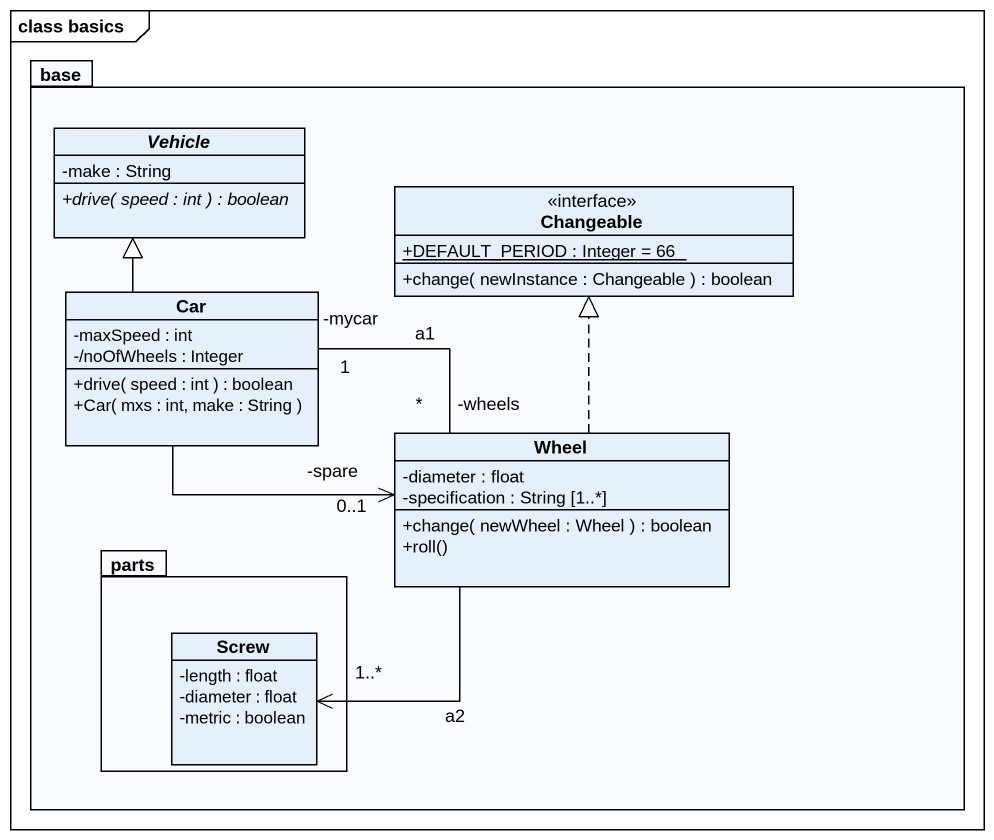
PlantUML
@startuml
mainframe class basics
hide circle
hide empty members
skinparam classAttributeIconSize 0
package base {
  abstract class Vehicle {
    -make : String
    {abstract} +drive( speed : int ) : boolean
  }
  interface Changeable {
    {static} +DEFAULT_PERIOD : Integer = 66
    +change( newInstance : Changeable ) : boolean
  }
  class Car {
    -maxSpeed : int
    -/noOfWheels : Integer
    +drive( speed : int ) : boolean
    +Car( mxs : int, make : String )
  }
  class Wheel {
    -diameter : float
    -specification : String [1..*]
    +change( newWheel : Wheel ) : boolean
    +roll()
  }
  package parts {
    class Screw {
      -length : float
      -diameter : float
      -metric : boolean
    }
  }
}
Car -up-|> Vehicle
Car "-mycar\n1" -right- "-wheels\n*" Wheel : a1
Car -right-> "-spare\n0..1" Wheel
Wheel .up.|> Changeable
Wheel -left-> "1..*" Screw : a2
@enduml
